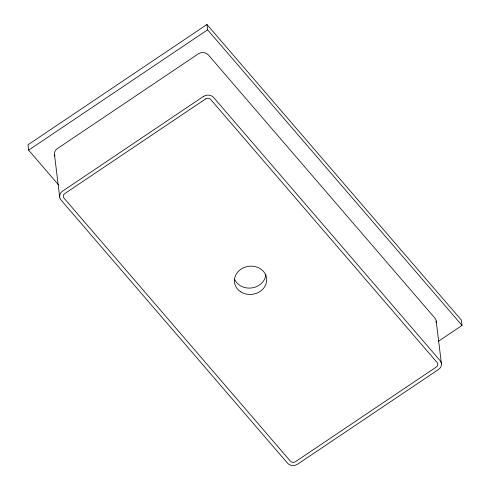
<?xml version="1.0" encoding="UTF-8"?>
<svg xmlns="http://www.w3.org/2000/svg" width="490" height="490" viewBox="0 0 490 490"><rect width="100%" height="100%" fill="white"/><g stroke="black" fill="none" stroke-linecap="round" stroke-linejoin="round"><path stroke-width="0.73" d="M438.556 341.218L462.039 325.434L461.384 320.117L206.945 24.5L27.961 144.82L28.616 150.136L58.549 184.914M28.616 150.136L207.601 29.817L206.945 24.5M207.601 29.817L462.039 325.434M436.186 321.054L441.41 363.58M54.464 154.509L59.688 197.029M265.917 274.143A16.195 14.124 -7 0 1 252.381 287.838A16.195 14.124 -7 0 1 234.704 279.533M54.917 156.108A7.295 6.364 -7 0 1 57.391 148.586L198.23 53.912A7.295 6.364 -7 0 1 208.409 54.978L434.82 318.022A7.295 6.364 -7 0 1 436.149 322.72M203.448 96.432L62.61 191.112A7.295 6.364 -7 0 0 61.054 200.067L287.465 463.111A7.295 6.364 -7 0 0 297.644 464.177L438.483 369.503A7.295 6.364 -7 0 0 440.038 360.548L213.634 97.498A7.295 6.364 -7 0 0 203.448 96.432M205.604 98.937L64.766 193.617A3.651 3.179 -7 0 0 63.988 198.095L290.399 461.139A3.651 3.179 -7 0 0 295.488 461.672L436.327 366.998A3.651 3.179 -7 0 0 437.105 362.52L210.7 99.47A3.651 3.179 -7 0 0 205.604 98.937M240.443 291.642A16.195 14.124 -7 0 0 266.529 281.977A16.195 14.124 -7 0 0 244.669 267.295A16.195 14.124 -7 0 0 240.443 291.642"/></g></svg>
